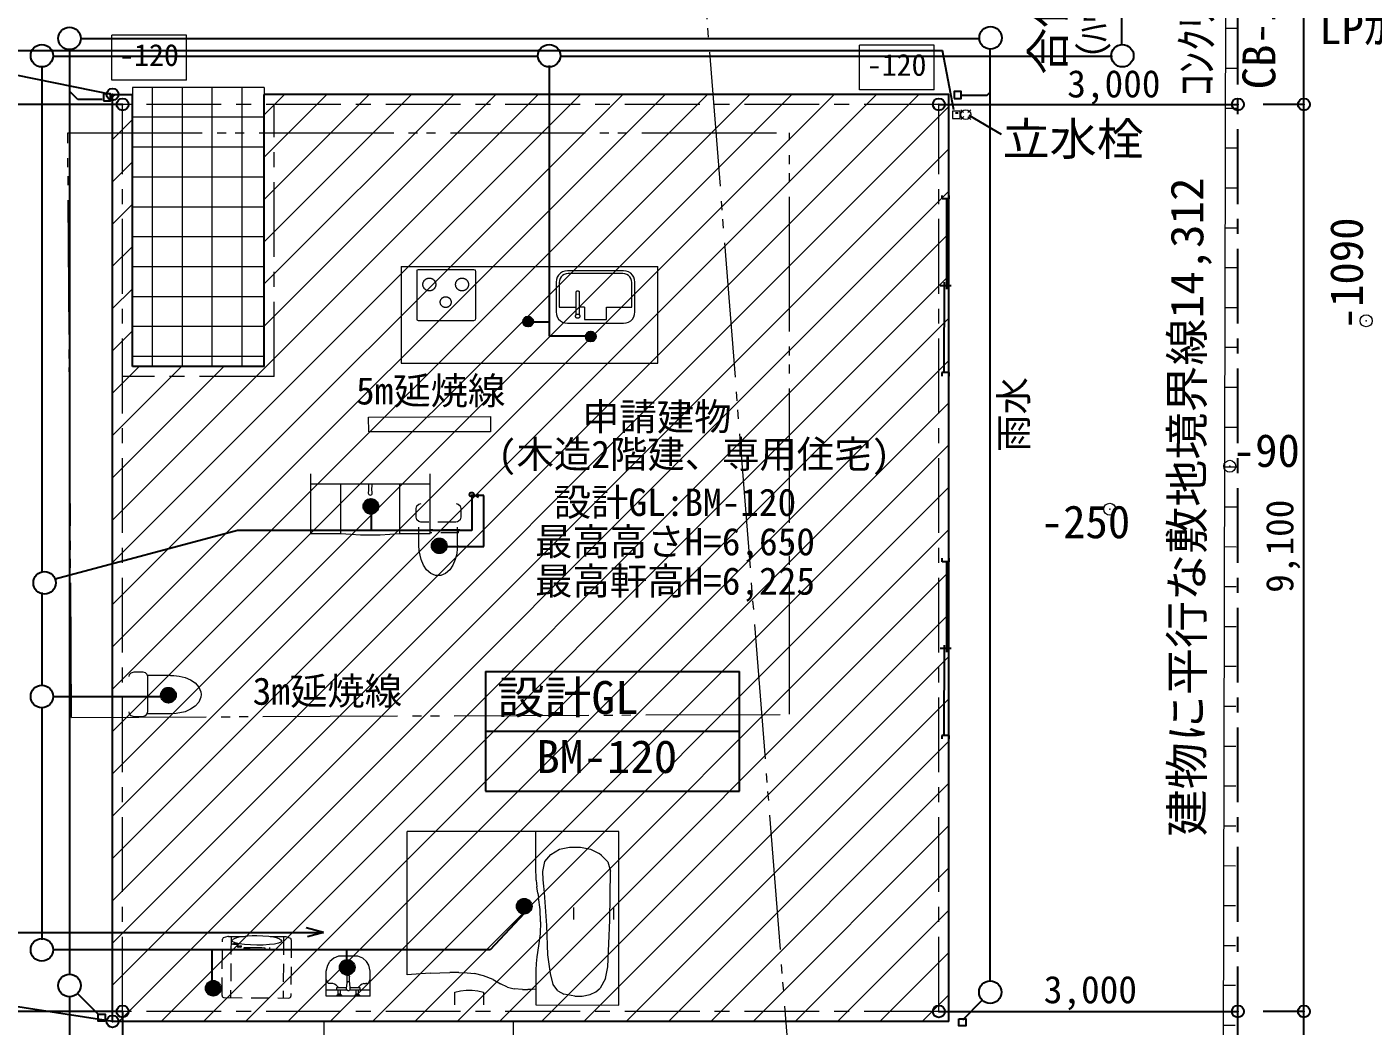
# Model space of a CAD drawing. Units: millimetres at full size, sheet at 1:150. Extents: x -163003 to 39665, y -31756 to 660749.
# Drawn here: x 981 to 14488, y -13317 to -3294 of the extents above; entities that cross this region are included whole.
import ezdxf
from ezdxf.enums import TextEntityAlignment as Align

# ---------------------------------------------------------------- set-up
doc = ezdxf.new("R2010")
doc.units = ezdxf.units.MM
doc.header["$LTSCALE"] = 150
doc.header["$PDMODE"] = 32
doc.header["$PDSIZE"] = 120
for name, pattern in [('CHAIN1', [8, 5, -1, 1, -1]), ('DASHED1', [1.8, 1.2, -0.6]), ('DOUBLE_CHAIN2', [12.8, 9, -1, 0.6, -0.6, 0.6, -1])]:
    doc.linetypes.add(name, pattern=pattern)
for name, color, linetype, lineweight in [('2-0_補助線', 4, 'Continuous', 9), ('2-1_通り芯', 1, 'CHAIN1', 18), ('2-2', 7, 'Continuous', 25), ('2-4', 134, 'Continuous', 25), ('2-6', 4, 'Continuous', 9), ('2-7', 7, 'Continuous', 9), ('2-8', 1, 'Continuous', 18), ('2-A_文字・面積表', 7, 'Continuous', 25), ('2-E_ソリッド図形', 1, 'Continuous', 18), ('2-F_寸法・方位', 7, 'Continuous', 25), ('C-0', 4, 'Continuous', 9), ('C-1', 2, 'DOUBLE_CHAIN2', 9), ('D-5', 7, 'Continuous', 25)]:
    doc.layers.add(name, color=color, linetype=linetype, lineweight=lineweight)
doc.styles.add('ＭＳ ゴシック', font='')
doc.styles.get('ＭＳ ゴシック').set_extended_font_data('MS Gothic')

msp = doc.modelspace()

# ---------------------------------------------------------------- linework, layer by layer
at = {"layer": '2-0_補助線', "color": 6, "linetype": 'CHAIN1', "lineweight": 25}
msp.add_lwpolyline([(-3041, -14738.9), (13131.3, -14670.6), (13131.3, -358.9)], dxfattribs=at)
at = {"layer": '2-1_通り芯'}
for p, q in [((10131.3, -4070.6), (1941.3, -4070.6)), ((1941.3, -13170.6), (1941.3, -4070.6)), ((3461.3, -6800.6), (3461.3, -4070.6)), ((10131.3, -13170.6), (10131.3, -4070.6)), ((3461.3, -6800.6), (1941.3, -6800.6)), ((10131.3, -13170.6), (1941.3, -13170.6))]:
    msp.add_line(p, q, dxfattribs=at)
at = {"layer": '2-2', "color": 2, "linetype": 'DOUBLE_CHAIN2', "lineweight": 9}
msp.add_line((7378.2, 2195.7), (8848.3, -16495), dxfattribs=at)
at = {"layer": '2-2', "color": 6}
for p, q in [((1841.3, -3970.6), (2041.3, -3970.6)), ((2041.3, -6700.6), (2041.3, -3970.6)), ((3361.3, -6700.6), (3361.3, -3970.6)), ((10231.3, -3970.6), (3361.3, -3970.6)), ((10231.3, -13270.6), (10231.3, -3970.6)), ((3361.3, -6700.6), (2041.3, -6700.6))]:
    msp.add_line(p, q, dxfattribs=at)
at = {"layer": '2-2', "color": 4, "lineweight": 9}
for p, q in [((10343.8, -4137.5), (10268.8, -4137.5)), ((10268.8, -4137.5), (10268.8, -4212.5)), ((10343.8, -4212.5), (10343.8, -4137.5)), ((10379.9, -4152.8), (10351.1, -4124)), ((10451.1, -4124), (10422.5, -4152.6)), ((10268.8, -4212.5), (10343.8, -4212.5)), ((10382.4, -4192.7), (10351.1, -4224)), ((10422.7, -4195.6), (10451.1, -4224))]:
    msp.add_line(p, q, dxfattribs=at)
at = {"layer": '2-2', "color": 6}
msp.add_lwpolyline([(10231.3, -13270.6), (1841.3, -13270.6), (1841.3, -3970.6)], dxfattribs=at)
at = {"layer": '2-2', "color": 4, "lineweight": 9}
msp.add_circle((10401.1, -4174), 50, dxfattribs=at)
at = {"layer": '2-4'}
for p, q in [((11967.4, -3469.7), (11967.4, -3157.3)), ((1520.8, -3409), (10526.9, -3409)), ((-11553.4, -3529.6), (10166.2, -3529.6)), ((6109.1, -3591.4), (1243.9, -3591.4)), ((1408.3, -3521.5), (1408.3, -12797.7)), ((11873.4, -3591.4), (6327.5, -3591.4)), ((10283, -4125.4), (10166.2, -3529.6)), ((10646.7, -12864.1), (10646.7, -3515.3)), ((1131.7, -3694.9), (1131.7, -8760.8)), ((6221.2, -3679.6), (6221.2, -6396.7)), ((1490.4, -4021.9), (1407.2, -3938.7)), ((1736.2, -4021.9), (1490.4, -4021.9)), ((10323.9, -4157.8), (10296.8, -4157.8)), ((5977.6, -6211.2), (6048.1, -6281.6)), ((5986.1, -6205.5), (6053.7, -6273.2)), ((5996.2, -6201.5), (6057.8, -6263.1)), ((6008.5, -6199.7), (6059.6, -6250.7)), ((6025.1, -6202.1), (6057.1, -6234.1)), ((5959.6, -6249.7), (6009.5, -6299.6)), ((5961.2, -6237.2), (6022.1, -6298.1)), ((5962.7, -6267), (5992.3, -6296.5)), ((5965.1, -6226.9), (6032.3, -6294.2)), ((5970.6, -6218.3), (6040.9, -6288.6)), ((6062.8, -6253.2), (6225.4, -6253.2)), ((6585.6, -6396.7), (6221.2, -6396.7)), ((6639.8, -6450.2), (6588.7, -6399.1)), ((6652.1, -6448.4), (6590.5, -6386.8)), ((6623.2, -6447.8), (6591.2, -6415.7)), ((6662.2, -6444.4), (6594.6, -6376.7)), ((6670.7, -6438.7), (6600.3, -6368.3)), ((6677.7, -6431.5), (6607.4, -6361.2)), ((6683.2, -6423), (6616, -6355.7)), ((6687.1, -6412.7), (6626.2, -6351.8)), ((6688.7, -6400.1), (6638.8, -6350.2)), ((6685.6, -6382.9), (6656.1, -6353.3)), ((4432.3, -8028.5), (4357.4, -8103.4)), ((4451.1, -8030.9), (4359.8, -8122.2)), ((4406.4, -8033.2), (4362.1, -8077.5)), ((4466.5, -8036.7), (4365.6, -8137.6)), ((4479.4, -8045.1), (4373.9, -8150.5)), ((4490.1, -8055.6), (4384.5, -8161.2)), ((4498.6, -8068.3), (4397.1, -8169.7)), ((4504.7, -8083.4), (4412.3, -8175.8)), ((4507.4, -8101.9), (4430.8, -8178.5)), ((5444.6, -7984.6), (5444.6, -8344.6)), ((5481.3, -7993.8), (5512.1, -7976.1)), ((5567.2, -7993.8), (5481.3, -7993.8)), ((5482.6, -7993.8), (5512.1, -8010.8)), ((5567.2, -8507.1), (5567.2, -7993.8)), ((4433.9, -8177.2), (4433.9, -8344.6)), ((4503.7, -8126.8), (4455.7, -8174.8)), ((3093.2, -8344.6), (1265.1, -8834.4)), ((5444.6, -8344.6), (3093.2, -8344.6)), ((5118.9, -8424.5), (5044, -8499.4)), ((5137.7, -8426.9), (5046.4, -8518.2)), ((5093, -8429.2), (5048.7, -8473.5)), ((5153.1, -8432.7), (5052.2, -8533.6)), ((5166, -8441), (5060.6, -8546.5)), ((5176.7, -8451.5), (5071.1, -8557.2)), ((5185.2, -8464.2), (5083.8, -8565.7)), ((5191.3, -8479.4), (5098.9, -8571.8)), ((5194, -8497.9), (5117.4, -8574.5)), ((5191.4, -8507.1), (5567.2, -8507.1)), ((5190.3, -8522.8), (5142.3, -8570.8)), ((1131.7, -8965.9), (1131.7, -9897.9)), ((2400.1, -9922.8), (2325.2, -9997.7)), ((2418.9, -9925.2), (2327.6, -10016.6)), ((2374.2, -9927.5), (2329.9, -9971.8)), ((2434.3, -9931), (2333.4, -10031.9)), ((2447.2, -9939.4), (2341.8, -10044.8)), ((2457.9, -9949.9), (2352.3, -10055.5)), ((2466.4, -9962.6), (2365, -10064)), ((2472.5, -9977.7), (2380.1, -10070.1)), ((1131.7, -10122.9), (1131.7, -12450.3)), ((1244.2, -10010.4), (2329.3, -10010.4)), ((2475.2, -9996.2), (2398.6, -10072.8)), ((2471.5, -10021.1), (2423.5, -10069.2)), ((5970.9, -12040.1), (5896.1, -12115)), ((5989.8, -12042.5), (5898.4, -12133.8)), ((5945.1, -12044.7), (5900.7, -12089.1)), ((6005.2, -12048.3), (5904.3, -12149.2)), ((6018, -12056.6), (5912.6, -12162.1)), ((6028.7, -12067.1), (5923.1, -12172.8)), ((6037.3, -12079.8), (5935.8, -12181.3)), ((6043.3, -12095), (5951, -12187.3)), ((6046, -12113.5), (5969.4, -12190.1)), ((6042.4, -12138.4), (5994.3, -12186.4)), ((5971.7, -12187.3), (5629.5, -12552.6)), ((-2797.3, -12379.3), (3955.4, -12379.3)), ((3955.4, -12379.3), (3781.7, -12332.8)), ((3955.4, -12379.3), (3794.9, -12422.3)), ((5629.5, -12552.6), (1244.2, -12552.6)), ((2840.2, -12870.5), (2840.2, -12552.6)), ((4192, -12704.9), (4192, -12552.6)), ((4195.1, -12652.9), (4120.3, -12727.8)), ((4214, -12655.3), (4122.7, -12746.6)), ((4169.3, -12657.5), (4124.9, -12701.9)), ((4229.4, -12661.1), (4128.5, -12762)), ((4242.3, -12669.4), (4136.8, -12774.9)), ((4253, -12679.9), (4147.3, -12785.6)), ((4261.5, -12692.6), (4160, -12794.1)), ((4267.5, -12707.8), (4175.2, -12800.1)), ((4270.3, -12726.3), (4193.7, -12802.9)), ((4266.6, -12751.2), (4218.5, -12799.2)), ((2850.6, -12862.8), (2775.7, -12937.6)), ((2869.5, -12865.1), (2778.1, -12956.5)), ((2824.7, -12867.4), (2780.4, -12911.8)), ((2884.8, -12871), (2783.9, -12971.9)), ((2897.7, -12879.3), (2792.3, -12984.7)), ((2908.4, -12889.8), (2802.8, -12995.4)), ((2916.9, -12902.5), (2815.5, -13004)), ((2923, -12917.7), (2830.6, -13010)), ((2925.7, -12936.1), (2849.1, -13012.8)), ((2922, -12961), (2874, -13009.1)), ((1408.3, -13022.7), (1408.3, -14092.1)), ((1696.4, -13198.4), (1487.9, -12989.8)), ((10370.3, -13253), (10567.1, -13056.1))]:
    msp.add_line(p, q, dxfattribs=at)
at = {"layer": '2-4', "color": 6}
for p, q in [((5581.2, -9759.4), (5581.2, -10359.4)), ((5581.2, -9759.4), (8131.2, -9759.4)), ((8131.2, -10359.4), (8131.2, -9759.4)), ((5581.2, -10359.4), (8131.2, -10359.4)), ((5581.2, -10359.4), (5581.2, -10959.4)), ((8131.2, -10959.4), (8131.2, -10359.4)), ((5581.2, -10959.4), (8131.2, -10959.4))]:
    msp.add_line(p, q, dxfattribs=at)
at = {"layer": '2-4', "color": 7}
for points in [[(1750.5, -4035.7), (1820.5, -4035.7), (1820.5, -3965.7), (1750.5, -3965.7)], [(10286.4, -4012.4), (10356.4, -4012.4), (10356.4, -3942.4), (10286.4, -3942.4)], [(1766.4, -13268.4), (1696.4, -13268.4), (1696.4, -13198.4), (1766.4, -13198.4)], [(10331.5, -13245.8), (10401.5, -13245.8), (10401.5, -13315.8), (10331.5, -13315.8)]]:
    msp.add_lwpolyline(points, close=True, dxfattribs=at)
at = {"layer": '2-4'}
msp.add_lwpolyline([(10362.5, -3978.8), (10614.9, -3978.8), (10646.7, -3947)], dxfattribs=at)
for centre, radius in [((1408.3, -3409), 112.5), ((10650.2, -3402.9), 112.5), ((1131.7, -3582.4), 112.5), ((6221.2, -3582.4), 112.5), ((11972.3, -3582.4), 112.5), ((6009.6, -6249.6), 50), ((6638.7, -6400.2), 50), ((5444.6, -7984.6), 21.8), ((4432.4, -8103.5), 75), ((5119, -8499.5), 75), ((1158.4, -8870.1), 112.5), ((1131.7, -10010.4), 112.5), ((2400.2, -9997.8), 75), ((5971.1, -12115.1), 75), ((1131.7, -12552.6), 112.5), ((4195.3, -12727.9), 75), ((1408.3, -12910.2), 112.5), ((2850.7, -12937.8), 75), ((10646.7, -12976.6), 112.5)]:
    msp.add_circle(centre, radius, dxfattribs=at)
at = {"layer": '2-6'}
for p, q in [((2241.3, -6700.6), (2241.3, -3900.6)), ((2541.3, -6700.6), (2541.3, -3900.6)), ((2841.3, -6700.6), (2841.3, -3900.6)), ((3141.3, -6700.6), (3141.3, -3900.6)), ((3361.3, -3900.6), (3361.3, -3970.6)), ((3361.3, -4200.6), (2041.3, -4200.6)), ((3361.3, -4500.6), (2041.3, -4500.6)), ((3361.3, -4800.6), (2041.3, -4800.6)), ((3361.3, -5100.6), (2041.3, -5100.6)), ((3361.3, -5400.6), (2041.3, -5400.6)), ((3361.3, -5700.6), (2041.3, -5700.6)), ((4736.3, -5697.6), (7310.3, -5697.6)), ((4736.3, -5697.6), (4736.3, -6667.6)), ((4892.2, -5735.4), (4892.2, -6231.7)), ((7310.3, -6667.6), (7310.3, -5697.6)), ((6499.8, -5943.2), (6500.4, -5942.8)), ((6500.4, -5942.8), (6501, -5942.5)), ((6501, -5942.5), (6501.7, -5942.2)), ((6501.7, -5942.2), (6502.4, -5942)), ((6502.4, -5942), (6503.1, -5941.7)), ((6503.1, -5941.7), (6503.8, -5941.5)), ((6503.8, -5941.5), (6504.5, -5941.4)), ((6504.5, -5941.4), (6505.2, -5941.2)), ((6505.2, -5941.2), (6505.9, -5941.1)), ((6505.9, -5941.1), (6506.7, -5941.1)), ((6506.7, -5941.1), (6507.4, -5941.1)), ((6507.4, -5941.1), (6508.2, -5941.1)), ((6508.2, -5941.1), (6508.9, -5941.1)), ((6508.9, -5941.1), (6509.7, -5941.2)), ((6509.7, -5941.2), (6510.4, -5941.4)), ((6510.4, -5941.4), (6511.1, -5941.5)), ((6511.1, -5941.5), (6511.8, -5941.7)), ((6511.8, -5941.7), (6512.5, -5942)), ((6512.5, -5942), (6513.1, -5942.2)), ((6513.1, -5942.2), (6513.8, -5942.5)), ((6513.8, -5942.5), (6514.4, -5942.8)), ((6514.4, -5942.8), (6515.1, -5943.2)), ((3361.3, -6000.6), (2041.3, -6000.6)), ((6492.6, -5955), (6492.7, -5954.2)), ((6492.6, -5955.7), (6492.6, -5955)), ((6492.6, -6180.5), (6492.6, -5955.7)), ((6492.7, -5954.2), (6492.8, -5953.5)), ((6492.8, -5953.5), (6492.9, -5952.8)), ((6492.9, -5952.8), (6493.1, -5952.1)), ((6493.1, -5952.1), (6493.3, -5951.4)), ((6493.3, -5951.4), (6493.5, -5950.7)), ((6493.5, -5950.7), (6493.8, -5950)), ((6493.8, -5950), (6494.1, -5949.4)), ((6494.1, -5949.4), (6494.4, -5948.7)), ((6494.4, -5948.7), (6494.8, -5948.1)), ((6494.8, -5948.1), (6495.2, -5947.5)), ((6495.2, -5947.5), (6495.6, -5947)), ((6495.6, -5947), (6496, -5946.4)), ((6496, -5946.4), (6496.5, -5945.9)), ((6496.5, -5945.9), (6497, -5945.4)), ((6497, -5945.4), (6497.5, -5944.9)), ((6497.5, -5944.9), (6498, -5944.4)), ((6498, -5944.4), (6498.6, -5944)), ((6498.6, -5944), (6499.2, -5943.6)), ((6499.2, -5943.6), (6499.8, -5943.2)), ((6515.1, -5943.2), (6515.7, -5943.6)), ((6515.7, -5943.6), (6516.2, -5944)), ((6516.2, -5944), (6516.8, -5944.4)), ((6516.8, -5944.4), (6517.3, -5944.9)), ((6517.3, -5944.9), (6517.9, -5945.4)), ((6517.9, -5945.4), (6518.3, -5945.9)), ((6518.3, -5945.9), (6518.8, -5946.4)), ((6518.8, -5946.4), (6519.3, -5947)), ((6519.3, -5947), (6519.7, -5947.5)), ((6519.7, -5947.5), (6520.1, -5948.1)), ((6520.1, -5948.1), (6520.4, -5948.7)), ((6520.4, -5948.7), (6520.7, -5949.4)), ((6520.7, -5949.4), (6521, -5950)), ((6521, -5950), (6521.3, -5950.7)), ((6521.3, -5950.7), (6521.5, -5951.4)), ((6521.5, -5951.4), (6521.8, -5952.1)), ((6521.8, -5952.1), (6521.9, -5952.8)), ((6521.9, -5952.8), (6522, -5953.5)), ((6522, -5953.5), (6522.1, -5954.2)), ((6522.1, -5954.2), (6522.2, -5955)), ((6522.2, -5955), (6522.2, -5955.7)), ((6522.2, -5955.7), (6522.2, -6180.5)), ((6486.1, -6194.6), (6486.2, -6193.5)), ((6486.1, -6195.7), (6486.1, -6194.6)), ((6486.1, -6196.8), (6486.1, -6195.7)), ((6486.2, -6197.9), (6486.1, -6196.8)), ((6486.2, -6193.5), (6486.3, -6192.4)), ((6486.3, -6198.9), (6486.2, -6197.9)), ((6486.3, -6192.4), (6486.5, -6191.4)), ((6486.5, -6200), (6486.3, -6198.9)), ((6486.5, -6191.4), (6486.8, -6190.3)), ((6486.8, -6201), (6486.5, -6200)), ((6486.8, -6190.3), (6487.1, -6189.3)), ((6487.1, -6202), (6486.8, -6201)), ((6487.1, -6189.3), (6487.4, -6188.3)), ((6487.4, -6203), (6487.1, -6202)), ((6487.4, -6188.3), (6487.8, -6187.4)), ((6487.8, -6204), (6487.4, -6203)), ((6487.8, -6187.4), (6488.2, -6186.4)), ((6488.2, -6204.9), (6487.8, -6204)), ((6488.2, -6186.4), (6488.7, -6185.5)), ((6488.7, -6205.8), (6488.2, -6204.9)), ((6488.7, -6185.5), (6489.2, -6184.6)), ((6489.2, -6206.7), (6488.7, -6205.8)), ((6489.2, -6184.6), (6489.7, -6183.8)), ((6489.7, -6207.6), (6489.2, -6206.7)), ((6489.7, -6183.8), (6490.3, -6182.9)), ((6490.3, -6208.4), (6489.7, -6207.6)), ((6490.3, -6182.9), (6491, -6182.1)), ((6491, -6209.2), (6490.3, -6208.4)), ((6491, -6182.1), (6491.6, -6181.3)), ((6491.6, -6210), (6491, -6209.2)), ((6491.6, -6181.3), (6492.3, -6180.6)), ((6492.3, -6210.8), (6491.6, -6210)), ((6492.3, -6180.6), (6493.1, -6179.9)), ((6493.1, -6211.5), (6492.3, -6210.8)), ((6493.1, -6179.9), (6493.9, -6179.2)), ((6493.9, -6212.1), (6493.1, -6211.5)), ((6493.9, -6179.2), (6494.7, -6178.6)), ((6494.7, -6212.8), (6493.9, -6212.1)), ((6494.7, -6178.6), (6495.5, -6178)), ((6495.5, -6213.4), (6494.7, -6212.8)), ((6495.5, -6178), (6496.4, -6177.4)), ((6496.4, -6177.4), (6497.3, -6176.9)), ((6497.3, -6176.9), (6498.2, -6176.5)), ((6498.2, -6176.5), (6499.1, -6176)), ((6499.1, -6176), (6500.1, -6175.6)), ((6500.1, -6175.6), (6501.1, -6175.3)), ((6501.1, -6175.3), (6502.1, -6175)), ((6502.1, -6175), (6503.1, -6174.8)), ((6503.1, -6174.8), (6504.2, -6174.6)), ((6504.2, -6174.6), (6505.2, -6174.5)), ((6505.2, -6174.5), (6506.3, -6174.4)), ((6506.3, -6174.4), (6507.4, -6174.3)), ((6507.4, -6174.3), (6508.5, -6174.4)), ((6508.5, -6174.4), (6509.6, -6174.5)), ((6509.6, -6174.5), (6510.7, -6174.6)), ((6510.7, -6174.6), (6511.7, -6174.8)), ((6511.7, -6174.8), (6512.7, -6175)), ((6512.7, -6175), (6513.8, -6175.3)), ((6513.8, -6175.3), (6514.8, -6175.6)), ((6514.8, -6175.6), (6515.7, -6176)), ((6515.7, -6176), (6516.7, -6176.5)), ((6516.7, -6176.5), (6517.6, -6176.9)), ((6517.6, -6176.9), (6518.5, -6177.4)), ((6518.5, -6177.4), (6519.3, -6178)), ((6519.3, -6178), (6520.2, -6178.6)), ((6520.2, -6212.8), (6519.3, -6213.4)), ((6520.2, -6178.6), (6521, -6179.2)), ((6521, -6212.1), (6520.2, -6212.8)), ((6521, -6179.2), (6521.8, -6179.9)), ((6521.8, -6211.5), (6521, -6212.1)), ((6521.8, -6179.9), (6522.5, -6180.6)), ((6522.5, -6210.8), (6521.8, -6211.5)), ((6577.3, -6104.9), (6522.2, -6104.9)), ((6522.5, -6180.6), (6523.2, -6181.3)), ((6523.2, -6210), (6522.5, -6210.8)), ((6523.2, -6181.3), (6523.9, -6182.1)), ((6523.9, -6209.2), (6523.2, -6210)), ((6523.9, -6182.1), (6524.5, -6182.9)), ((6524.5, -6208.4), (6523.9, -6209.2)), ((6524.5, -6182.9), (6525.1, -6183.8)), ((6525.1, -6207.6), (6524.5, -6208.4)), ((6525.1, -6183.8), (6525.7, -6184.6)), ((6525.7, -6206.7), (6525.1, -6207.6)), ((6525.7, -6184.6), (6526.2, -6185.5)), ((6526.2, -6205.8), (6525.7, -6206.7)), ((6526.2, -6185.5), (6526.6, -6186.4)), ((6526.6, -6204.9), (6526.2, -6205.8)), ((6526.6, -6186.4), (6527.1, -6187.4)), ((6527.1, -6204), (6526.6, -6204.9)), ((6527.1, -6187.4), (6527.5, -6188.3)), ((6527.5, -6203), (6527.1, -6204)), ((6527.5, -6188.3), (6527.8, -6189.3)), ((6527.8, -6202), (6527.5, -6203)), ((6527.8, -6189.3), (6528.1, -6190.3)), ((6528.1, -6201), (6527.8, -6202)), ((6528.1, -6190.3), (6528.3, -6191.4)), ((6528.3, -6200), (6528.1, -6201)), ((6528.3, -6191.4), (6528.5, -6192.4)), ((6528.5, -6198.9), (6528.3, -6200)), ((6528.5, -6192.4), (6528.6, -6193.5)), ((6528.6, -6197.9), (6528.5, -6198.9)), ((6528.6, -6193.5), (6528.7, -6194.6)), ((6528.7, -6196.8), (6528.6, -6197.9)), ((6528.7, -6194.6), (6528.7, -6195.7)), ((6528.7, -6195.7), (6528.7, -6196.8)), ((6577.3, -6104.9), (6577.3, -6227.8)), ((3361.3, -6300.6), (2041.3, -6300.6)), ((6496.4, -6213.9), (6495.5, -6213.4)), ((6497.3, -6214.4), (6496.4, -6213.9)), ((6498.2, -6214.9), (6497.3, -6214.4)), ((6499.1, -6215.3), (6498.2, -6214.9)), ((6500.1, -6215.7), (6499.1, -6215.3)), ((6501.1, -6216), (6500.1, -6215.7)), ((6502.1, -6216.3), (6501.1, -6216)), ((6503.1, -6216.6), (6502.1, -6216.3)), ((6504.2, -6216.8), (6503.1, -6216.6)), ((6505.2, -6216.9), (6504.2, -6216.8)), ((6506.3, -6217), (6505.2, -6216.9)), ((6507.4, -6217), (6506.3, -6217)), ((6508.5, -6217), (6507.4, -6217)), ((6509.6, -6216.9), (6508.5, -6217)), ((6510.7, -6216.8), (6509.6, -6216.9)), ((6511.7, -6216.6), (6510.7, -6216.8)), ((6512.7, -6216.3), (6511.7, -6216.6)), ((6513.8, -6216), (6512.7, -6216.3)), ((6514.8, -6215.7), (6513.8, -6216)), ((6515.7, -6215.3), (6514.8, -6215.7)), ((6516.7, -6214.9), (6515.7, -6215.3)), ((6517.6, -6214.4), (6516.7, -6214.9)), ((6518.5, -6213.9), (6517.6, -6214.4)), ((6519.3, -6213.4), (6518.5, -6213.9)), ((6577.3, -6227.8), (6794.9, -6227.8)), ((3361.3, -6600.6), (2041.3, -6600.6)), ((4736.3, -6667.6), (7310.3, -6667.6)), ((5026.3, -8375.6), (5026.3, -7775.6)), ((3826.3, -7875.8), (5026.3, -7875.8)), ((4131.3, -8375.6), (4131.3, -7875.8)), ((4721.3, -8375.6), (4721.3, -7875.8)), ((4721.3, -8375.6), (5026.3, -8375.6)), ((2421.8, -9798.5), (2187.8, -9798.5)), ((2421.8, -9798.5), (2456.8, -9799.3)), ((6087.1, -11720.1), (6087.1, -11365.2)), ((6236.9, -11594.3), (6323.7, -11542.6)), ((6323.7, -11542.6), (6425.5, -11523.8)), ((6425.5, -11523.8), (6534.1, -11523.8)), ((6534.1, -11523.8), (6637.1, -11542.6)), ((6637.1, -11542.6), (6722, -11586.7)), ((6746, -11604.6), (6722, -11586.7)), ((6746, -11604.6), (6808.9, -11669.6)), ((6092.4, -11852.7), (6087.1, -11720.1)), ((6808.9, -11669.6), (6837.8, -11762.5)), ((6092.4, -11852.7), (6098.9, -11918.7)), ((6162.4, -11849), (6156, -11767.8)), ((6166.8, -11914.8), (6162.4, -11849)), ((6108, -11984.5), (6098.9, -11918.7)), ((6108, -11984.5), (6114.9, -12028.1)), ((6174, -11980.3), (6166.8, -11914.8)), ((6134.1, -12270.6), (6129.3, -12392.2)), ((6129.3, -12392.2), (6114.9, -12513.2)), ((6114.9, -12513.2), (6099, -12622)), ((3999, -12705.7), (4021.4, -12670.8)), ((4060.2, -12636.6), (4021.4, -12670.8)), ((4108.5, -12615.6), (4060.2, -12636.6)), ((4302.2, -12615.6), (4108.5, -12615.6)), ((4350.5, -12636.6), (4302.2, -12615.6)), ((4389.3, -12670.8), (4350.5, -12636.6)), ((4411.7, -12705.7), (4389.3, -12670.8)), ((6092.4, -12688.5), (6088.4, -12755.3)), ((6099, -12622), (6092.4, -12688.5)), ((3985.3, -12766.7), (3999, -12705.7)), ((3985.3, -13015.6), (3985.3, -12766.7)), ((4192.8, -12819.5), (4193.6, -12815.2)), ((4192.8, -12880.2), (4192.8, -12819.5)), ((4193.6, -12815.2), (4195.8, -12811.5)), ((4195.8, -12811.5), (4199.1, -12808.7)), ((4203.2, -12807.2), (4199.1, -12808.7)), ((4203.2, -12807.2), (4207.5, -12807.2)), ((4211.6, -12808.7), (4207.5, -12807.2)), ((4217.1, -12815.2), (4217.8, -12820.4)), ((4217.8, -12831.8), (4217.8, -12820.4)), ((4425.3, -12766.7), (4411.7, -12705.7)), ((4425.3, -13015.6), (4425.3, -12766.7)), ((5029.6, -12787.1), (4929.5, -12794)), ((5029.6, -12787.1), (5123.3, -12783.3)), ((5123.3, -12783.3), (5224.1, -12780.2)), ((5224.1, -12780.2), (5224.7, -12780.2)), ((5313.7, -12780.6), (5224.7, -12780.2)), ((5313.7, -12780.6), (5398.3, -12784.3)), ((5398.3, -12784.3), (5471.1, -12791.1)), ((5561, -12811.8), (5471.1, -12791.1)), ((5659.7, -12848.6), (5561, -12811.8)), ((6088.4, -12755.3), (6088.4, -13105.6)), ((3985.3, -12848.6), (3999.7, -12883.4)), ((4191.2, -12955.4), (3985.3, -12955.4)), ((3999.7, -12883.4), (4005.9, -12888.7)), ((4013.1, -12890.6), (4005.9, -12888.7)), ((4031.5, -12890.6), (4013.1, -12890.6)), ((4049.3, -12890.9), (4031.5, -12890.6)), ((4090.3, -12955.4), (4090.3, -12929.1)), ((4090.3, -12929.1), (4186.6, -12929.1)), ((4107.4, -12929.1), (4097.2, -12918.5)), ((4105.3, -12995.6), (4105.3, -12955.4)), ((4125.3, -12955.4), (4125.3, -12995.6)), ((4190.9, -12884.6), (4185.3, -12941.6)), ((4195.3, -12958.9), (4190, -12954.5)), ((4193.5, -12878.6), (4190.9, -12884.6)), ((4197.6, -12874.2), (4193.5, -12878.6)), ((4201.9, -12961.3), (4195.3, -12958.9)), ((4202.7, -12871.8), (4197.6, -12874.2)), ((4208, -12871.8), (4202.7, -12871.8)), ((4213.1, -12874.2), (4208, -12871.8)), ((4217.2, -12878.6), (4213.1, -12874.2)), ((4219.8, -12884.6), (4217.2, -12878.6)), ((4217.8, -12880.2), (4217.8, -12831.8)), ((4425.3, -12955.4), (4219.5, -12955.4)), ((4225.3, -12941.6), (4219.8, -12884.6)), ((4224.1, -12929.1), (4320.3, -12929.1)), ((4285.3, -12995.6), (4285.3, -12955.4)), ((4305.3, -12955.4), (4305.3, -12995.6)), ((4320.3, -12929.1), (4320.3, -12955.4)), ((4343.6, -12896.8), (4326.7, -12907.5)), ((4362.3, -12890.9), (4343.6, -12896.8)), ((4362.3, -12890.9), (4380.1, -12890.6)), ((4398.4, -12890.6), (4380.1, -12890.6)), ((4398.4, -12890.6), (4405.7, -12888.7)), ((4411.8, -12883.4), (4405.7, -12888.7)), ((4411.8, -12883.4), (4425.3, -12845.4)), ((5659.7, -12848.6), (5734.3, -12894.7)), ((5804.4, -12925.8), (5734.3, -12894.7)), ((5804.4, -12925.8), (5870.5, -12942.4)), ((5955.1, -12951.2), (5870.5, -12942.4)), ((5955.1, -12951.2), (6008.3, -12951.6)), ((6055.5, -12949.7), (6008.3, -12951.6)), ((6087.7, -12945.8), (6055.5, -12949.7)), ((6306.9, -12962.3), (6262.4, -12898.9)), ((6306.9, -12962.3), (6369.6, -12998.4)), ((6690, -12973), (6731.4, -12935.8)), ((6785.8, -12840.8), (6731.4, -12935.8)), ((4425.3, -13015.6), (3985.3, -13015.6)), ((4140.3, -13005.6), (4090.3, -13005.6)), ((4090.3, -13005.6), (4090.3, -13015.6)), ((4128.3, -12995.6), (4102.3, -12995.6)), ((4102.3, -12995.6), (4102.3, -13005.6)), ((4128.3, -13005.6), (4128.3, -12995.6)), ((4140.3, -13015.6), (4140.3, -13005.6)), ((4320.3, -13005.6), (4270.3, -13005.6)), ((4270.3, -13005.6), (4270.3, -13015.6)), ((4308.3, -12995.6), (4282.3, -12995.6)), ((4282.3, -12995.6), (4282.3, -13005.6)), ((4308.3, -13005.6), (4308.3, -12995.6)), ((4320.3, -13015.6), (4320.3, -13005.6)), ((6478.8, -13015.7), (6369.6, -12998.4)), ((6478.8, -13015.7), (6552.5, -13015.7)), ((6552.5, -13015.7), (6633.4, -12999.6)), ((6633.4, -12999.6), (6690, -12973)), ((6088.4, -13105.6), (6921.1, -13106.6)), ((3961.3, -13270.6), (3961.3, -14020.6)), ((5861.3, -13270.6), (5861.3, -13820.6))]:
    msp.add_line(p, q, dxfattribs=at)
at = {"layer": '2-6', "color": 7, "lineweight": 25}
for p, q in [((10165.3, -5019.1), (10165.4, -4984.1)), ((10235.3, -5019.3), (10235.4, -4984.3)), ((10235.3, -5019.3), (10165.3, -5019.1)), ((10210.3, -5925.5), (10212.3, -5019.2)), ((10253.3, -5890.6), (10143.3, -5890.4)), ((10184.4, -6761.7), (10186.4, -5855.5)), ((10161.4, -6761.7), (10161.3, -6796.7)), ((10231.4, -6761.9), (10161.4, -6761.7)), ((10231.4, -6761.9), (10231.3, -6796.9)), ((10165.3, -8659.1), (10165.4, -8624.1)), ((10235.3, -8659.3), (10235.4, -8624.3)), ((10235.3, -8659.3), (10165.3, -8659.1)), ((10210.3, -9565.5), (10212.3, -8659.2)), ((10253.3, -9530.6), (10143.3, -9530.4)), ((10184.4, -10401.7), (10186.4, -9495.5)), ((10161.4, -10401.7), (10161.3, -10436.7)), ((10231.4, -10401.9), (10161.4, -10401.7)), ((10231.4, -10401.9), (10231.3, -10436.9))]:
    msp.add_line(p, q, dxfattribs=at)
at = {"layer": '2-6', "linetype": 'DASHED1'}
for p, q in [((5323.3, -8340.1), (5028.7, -8340.1)), ((5312.7, -8368.1), (5028.7, -8368.1)), ((5300.4, -8491.6), (5300.4, -8257.6)), ((5312.7, -8368.1), (5312.7, -8340.1)), ((5300.4, -8491.6), (5299.6, -8526.6)), ((3003.6, -12417.4), (2996.8, -12418.9)), ((3004, -12417.7), (3157, -12418.8)), ((3029, -12417.9), (3024.7, -13029.8)), ((3198.2, -12415.3), (3170.7, -12417.3)), ((3242, -12412.5), (3198.2, -12415.3)), ((3289.1, -12411.8), (3242, -12412.5)), ((3408, -12418.5), (3289.1, -12411.7)), ((3574, -12421.7), (3422, -12420.6)), ((3556, -12423.6), (3551.7, -13034.6)), ((3581.2, -12423.1), (3574.5, -12421.5)), ((3628, -12437), (3581.2, -12423.1)), ((2939.8, -13011.2), (2943.8, -12446.3)), ((3038.7, -12460.3), (3047.3, -12449.2)), ((3047.2, -12471.4), (3038.7, -12460.3)), ((3041.4, -12491.7), (3052.5, -12489.8)), ((3052.5, -12499.1), (3041.4, -12497)), ((3072.1, -12482), (3047.2, -12471.4)), ((3060.3, -12441.2), (3047.3, -12449.2)), ((3052.5, -12489.8), (3067.7, -12488.7)), ((3067.6, -12499.9), (3052.5, -12499.1)), ((3084, -12431.6), (3060.3, -12441.2)), ((3082.8, -12499.3), (3067.6, -12499.9)), ((3067.7, -12489.2), (3082.9, -12490)), ((3111.7, -12491.2), (3072.1, -12482)), ((3093.9, -12497.4), (3082.8, -12499.3)), ((3082.9, -12490), (3087.5, -12490.9)), ((3087.5, -12490.9), (3094, -12492)), ((3091.6, -12514.4), (3095.5, -12512.1)), ((3095.5, -12512.1), (3100.7, -12511.3)), ((3100.7, -12511.3), (3105.9, -12512.2)), ((3105.9, -12512.2), (3109.7, -12514.5)), ((3163.5, -12498.4), (3111.7, -12491.2)), ((3115.4, -12514.5), (3119.2, -12512.3)), ((3119.2, -12512.3), (3124.4, -12511.4)), ((3124.4, -12511.4), (3129.6, -12512.3)), ((3129.6, -12512.3), (3133.4, -12514.7)), ((3159.9, -12552.8), (3159.9, -12527.3)), ((3159.9, -12528.1), (3416.6, -12529.9)), ((3223.7, -12503.1), (3163.5, -12498.4)), ((3207.8, -12538.8), (3168.6, -12538.5)), ((3207.7, -12549.6), (3168.6, -12549.3)), ((3207.9, -12530.5), (3207.8, -12538.8)), ((3288.4, -12505), (3223.7, -12503.1)), ((3353.1, -12504), (3288.4, -12505)), ((3413.5, -12500.1), (3353.1, -12504)), ((3465.3, -12493.7), (3413.5, -12500.1)), ((3505.1, -12485.1), (3465.3, -12493.7)), ((3530.1, -12474.9), (3505.1, -12485.1)), ((3538.7, -12463.8), (3530.1, -12474.9)), ((3632.3, -12443.5), (3628, -12437)), ((3633.8, -12451.1), (3629.8, -13016.1)), ((3633.8, -12451.1), (3632.3, -12443.5)), ((2939.8, -13011.2), (2941.3, -13018.9)), ((2941.3, -13018.9), (2945.6, -13025.4)), ((2945.6, -13025.4), (2952, -13029.8)), ((2952, -13029.8), (2959.7, -13031.4)), ((2959.7, -13031.4), (3609.7, -13036))]:
    msp.add_line(p, q, dxfattribs=at)
at = {"layer": '2-6'}
for points in [[(3361.3, -3900.6), (2041.3, -3900.6), (2041.3, -3970.6)], [(5486.3, -6217.6), (5486.3, -5749.6), (5480.5, -5735.4), (5466.3, -5729.6), (4906.3, -5729.6), (4892.2, -5735.4)], [(6794.9, -6227.8), (6794.9, -6104.9), (7050.3, -6104.9), (7050.3, -5858.6), (7047.8, -5836.8), (7041.1, -5818), (7030.4, -5801.3), (7016.5, -5787.4), (6999.8, -5776.7), (6981, -5770), (6959.2, -5767.5), (6413.5, -5767.5), (6391.7, -5770), (6372.8, -5776.7), (6356.1, -5787.4), (6342.2, -5801.3), (6331.6, -5818), (6324.8, -5836.8), (6322.3, -5858.6)], [(4977.8, -5927.7), (4975.4, -5925.7), (4973.2, -5923.5), (4971, -5921.3), (4969, -5918.9), (4967.1, -5916.5), (4965.3, -5914), (4963.6, -5911.3), (4962.1, -5908.6), (4960.6, -5905.9), (4959.3, -5903), (4958.2, -5900.1), (4957.2, -5897.1), (4956.3, -5894), (4955.6, -5890.9), (4955, -5887.7), (4954.6, -5884.5), (4954.3, -5881.2), (4954.3, -5877.9), (4954.3, -5874.5), (4954.6, -5871.3), (4955, -5868), (4955.6, -5864.9), (4956.3, -5861.7), (4957.2, -5858.7), (4958.2, -5855.7), (4959.3, -5852.7), (4960.6, -5849.9), (4962.1, -5847.1), (4963.6, -5844.4), (4965.3, -5841.8), (4967.1, -5839.2), (4969, -5836.8), (4971, -5834.5), (4973.2, -5832.2), (4975.4, -5830.1), (4977.8, -5828), (4980.2, -5826.1), (4982.7, -5824.3), (4985.4, -5822.6)], [(5079.5, -5900.1), (5078.3, -5903), (5077.1, -5905.9), (5075.6, -5908.6), (5074.1, -5911.3), (5072.4, -5914), (5070.6, -5916.5), (5068.7, -5918.9), (5066.6, -5921.3), (5064.5, -5923.5), (5062.3, -5925.7), (5059.9, -5927.7), (5057.5, -5929.6), (5054.9, -5931.4), (5052.3, -5933.1), (5049.6, -5934.7), (5046.8, -5936.1), (5044, -5937.4), (5041, -5938.5), (5038, -5939.5), (5035, -5940.4), (5031.8, -5941.1), (5028.7, -5941.7), (5025.4, -5942.1), (5022.2, -5942.4), (5018.8, -5942.5), (5015.5, -5942.4), (5012.2, -5942.1), (5009, -5941.7), (5005.8, -5941.1), (5002.7, -5940.4), (4999.6, -5939.5), (4996.6, -5938.5), (4993.7, -5937.4), (4990.9, -5936.1), (4988.1, -5934.7), (4985.4, -5933.1), (4982.7, -5931.4), (4980.2, -5929.6), (4977.8, -5927.7)], [(4985.4, -5822.6), (4988.1, -5821.1), (4990.9, -5819.7), (4993.7, -5818.4), (4996.6, -5817.2), (4999.6, -5816.2), (5002.7, -5815.3), (5005.8, -5814.6), (5009, -5814), (5012.2, -5813.6), (5015.5, -5813.4), (5018.8, -5813.3)], [(5018.8, -5813.3), (5022.2, -5813.4), (5025.4, -5813.6), (5028.7, -5814), (5031.8, -5814.6), (5035, -5815.3), (5038, -5816.2), (5041, -5817.2), (5044, -5818.4), (5046.8, -5819.7), (5049.6, -5821.1), (5052.3, -5822.6), (5054.9, -5824.3), (5057.5, -5826.1), (5059.9, -5828), (5062.3, -5830.1), (5064.5, -5832.2), (5066.6, -5834.5), (5068.7, -5836.8), (5070.6, -5839.2), (5072.4, -5841.8), (5074.1, -5844.4), (5075.6, -5847.1), (5077.1, -5849.9), (5078.3, -5852.7), (5079.5, -5855.7), (5080.5, -5858.7), (5081.4, -5861.7), (5082.1, -5864.9), (5082.7, -5868), (5083.1, -5871.3), (5083.3, -5874.5), (5083.4, -5877.9), (5083.3, -5881.2), (5083.1, -5884.5), (5082.7, -5887.7), (5082.1, -5890.9), (5081.4, -5894), (5080.5, -5897.1), (5079.5, -5900.1)], [(5305.8, -5927.7), (5303.5, -5925.7), (5301.3, -5923.5), (5299.1, -5921.3), (5297.1, -5918.9), (5295.2, -5916.5), (5293.4, -5914), (5291.7, -5911.3), (5290.1, -5908.6), (5288.7, -5905.9), (5287.4, -5903), (5286.3, -5900.1), (5285.2, -5897.1), (5284.4, -5894), (5283.6, -5890.9), (5283.1, -5887.7), (5282.7, -5884.5), (5282.4, -5881.2), (5282.3, -5877.9), (5282.4, -5874.5), (5282.7, -5871.3), (5283.1, -5868), (5283.6, -5864.9), (5284.4, -5861.7), (5285.2, -5858.7), (5286.3, -5855.7), (5287.4, -5852.7), (5288.7, -5849.9), (5290.1, -5847.1), (5291.7, -5844.4), (5293.4, -5841.8), (5295.2, -5839.2), (5297.1, -5836.8), (5299.1, -5834.5), (5301.3, -5832.2), (5303.5, -5830.1), (5305.8, -5828), (5308.3, -5826.1), (5310.8, -5824.3), (5313.4, -5822.6)], [(5407.6, -5900.1), (5406.4, -5903), (5405.1, -5905.9), (5403.7, -5908.6), (5402.1, -5911.3), (5400.5, -5914), (5398.7, -5916.5), (5396.7, -5918.9), (5394.7, -5921.3), (5392.6, -5923.5), (5390.3, -5925.7), (5388, -5927.7), (5385.5, -5929.6), (5383, -5931.4), (5380.4, -5933.1), (5377.7, -5934.7), (5374.9, -5936.1), (5372, -5937.4), (5369.1, -5938.5), (5366.1, -5939.5), (5363, -5940.4), (5359.9, -5941.1), (5356.7, -5941.7), (5353.5, -5942.1), (5350.2, -5942.4), (5346.9, -5942.5), (5343.6, -5942.4), (5340.3, -5942.1), (5337.1, -5941.7), (5333.9, -5941.1), (5330.8, -5940.4), (5327.7, -5939.5), (5324.7, -5938.5), (5321.8, -5937.4), (5318.9, -5936.1), (5316.1, -5934.7), (5313.4, -5933.1), (5310.8, -5931.4), (5308.3, -5929.6), (5305.8, -5927.7)], [(5313.4, -5822.6), (5316.1, -5821.1), (5318.9, -5819.7), (5321.8, -5818.4), (5324.7, -5817.2), (5327.7, -5816.2), (5330.8, -5815.3), (5333.9, -5814.6), (5337.1, -5814), (5340.3, -5813.6), (5343.6, -5813.4), (5346.9, -5813.3)], [(5346.9, -5813.3), (5350.2, -5813.4), (5353.5, -5813.6), (5356.7, -5814), (5359.9, -5814.6), (5363, -5815.3), (5366.1, -5816.2), (5369.1, -5817.2), (5372, -5818.4), (5374.9, -5819.7), (5377.7, -5821.1), (5380.4, -5822.6), (5383, -5824.3), (5385.5, -5826.1), (5388, -5828), (5390.3, -5830.1), (5392.6, -5832.2), (5394.7, -5834.5), (5396.7, -5836.8), (5398.7, -5839.2), (5400.5, -5841.8), (5402.1, -5844.4), (5403.7, -5847.1), (5405.1, -5849.9), (5406.4, -5852.7), (5407.6, -5855.7), (5408.6, -5858.7), (5409.5, -5861.7), (5410.2, -5864.9), (5410.8, -5868), (5411.2, -5871.3), (5411.4, -5874.5), (5411.5, -5877.9), (5411.4, -5881.2), (5411.2, -5884.5), (5410.8, -5887.7), (5410.2, -5890.9), (5409.5, -5894), (5408.6, -5897.1), (5407.6, -5900.1)], [(6322.3, -5858.6), (6322.3, -6104.9), (6492.6, -6104.9)], [(5148.3, -6096.8), (5146.3, -6095.1), (5144.4, -6093.3), (5142.6, -6091.4), (5140.9, -6089.5), (5139.3, -6087.4), (5137.8, -6085.3), (5136.4, -6083.1), (5135.1, -6080.8), (5133.9, -6078.4), (5132.8, -6076), (5131.8, -6073.6), (5130.9, -6071), (5130.2, -6068.4), (5129.6, -6065.8), (5129.1, -6063.1), (5128.8, -6060.4), (5128.6, -6057.6), (5128.5, -6054.8), (5128.6, -6052), (5128.8, -6049.3), (5129.1, -6046.6), (5129.6, -6043.9), (5130.2, -6041.3), (5130.9, -6038.7), (5131.8, -6036.1), (5132.8, -6033.7), (5133.9, -6031.3), (5135.1, -6028.9), (5136.4, -6026.6), (5137.8, -6024.4), (5139.3, -6022.3), (5140.9, -6020.2), (5142.6, -6018.3), (5144.4, -6016.4), (5146.3, -6014.6), (5148.3, -6012.8), (5150.4, -6011.2), (5152.5, -6009.7), (5154.7, -6008.3)], [(5234.1, -6073.6), (5233.1, -6076), (5232, -6078.4), (5230.8, -6080.8), (5229.5, -6083.1), (5228.1, -6085.3), (5226.5, -6087.4), (5224.9, -6089.5), (5223.2, -6091.4), (5221.4, -6093.3), (5219.5, -6095.1), (5217.5, -6096.8), (5215.5, -6098.5), (5213.3, -6100), (5211.1, -6101.4), (5208.9, -6102.7), (5206.5, -6103.9), (5204.1, -6105), (5201.6, -6106), (5199.1, -6106.8), (5196.5, -6107.6), (5193.9, -6108.2), (5191.2, -6108.7), (5188.5, -6109), (5185.7, -6109.2), (5182.9, -6109.3), (5180.1, -6109.2), (5177.4, -6109), (5174.6, -6108.7), (5172, -6108.2), (5169.3, -6107.6), (5166.7, -6106.8), (5164.2, -6106), (5161.7, -6105), (5159.3, -6103.9), (5157, -6102.7), (5154.7, -6101.4), (5152.5, -6100), (5150.4, -6098.5), (5148.3, -6096.8)], [(5154.7, -6008.3), (5157, -6007), (5159.3, -6005.8), (5161.7, -6004.7), (5164.2, -6003.7), (5166.7, -6002.9), (5169.3, -6002.1), (5172, -6001.5), (5174.6, -6001), (5177.4, -6000.7), (5180.1, -6000.5), (5182.9, -6000.4)], [(5182.9, -6000.4), (5185.7, -6000.5), (5188.5, -6000.7), (5191.2, -6001), (5193.9, -6001.5), (5196.5, -6002.1), (5199.1, -6002.9), (5201.6, -6003.7), (5204.1, -6004.7), (5206.5, -6005.8), (5208.9, -6007), (5211.1, -6008.3), (5213.3, -6009.7), (5215.5, -6011.2), (5217.5, -6012.8), (5219.5, -6014.6), (5221.4, -6016.4), (5223.2, -6018.3), (5224.9, -6020.2), (5226.5, -6022.3), (5228.1, -6024.4), (5229.5, -6026.6), (5230.8, -6028.9), (5232, -6031.3), (5233.1, -6033.7), (5234.1, -6036.1), (5234.9, -6038.7), (5235.6, -6041.3), (5236.3, -6043.9), (5236.7, -6046.6), (5237.1, -6049.3), (5237.3, -6052), (5237.4, -6054.8), (5237.3, -6057.6), (5237.1, -6060.4), (5236.7, -6063.1), (5236.3, -6065.8), (5235.6, -6068.4), (5234.9, -6071), (5234.1, -6073.6)], [(4892.2, -6231.7), (4906.3, -6237.6), (5466.3, -6237.6), (5480.5, -6231.7), (5486.3, -6217.6)], [(3826.3, -7775.6), (3826.3, -8375.6), (4131.3, -8375.6)], [(4407.8, -7875.8), (4410.1, -7947.1), (4407.8, -7953.6), (4406.3, -7961.2), (4406.3, -7970.9), (4407.8, -7978.4), (4412.2, -7984.8), (4418.7, -7989.1), (4426.3, -7990.6), (4434, -7989.1), (4440.5, -7984.8), (4444.8, -7978.4), (4446.3, -7970.9), (4446.3, -7961.2), (4444.8, -7953.6), (4442.5, -7947.1), (4444.8, -7875.8)], [(4131.3, -8375.6), (4229.7, -8382.5), (4328, -8387.4), (4426.3, -8390.6), (4524.7, -8387.4), (4623, -8382.5), (4721.3, -8375.6)], [(2006.3, -9808.7), (2011.8, -9791.3), (2028.8, -9772.3), (2055.8, -9764.3), (2142.8, -9764.3), (2167.8, -9771.3), (2183.8, -9787.3), (2187.8, -9798.3), (2191.8, -9814.3), (2191.8, -10164.3), (2185.8, -10185.3), (2167.8, -10206.3), (2141.8, -10213.3), (2055.8, -10213.3), (2027.8, -10204.3), (2010.8, -10185.3), (2006.3, -10165.5)], [(2456.8, -9799.3), (2508.8, -9805.3), (2567.8, -9819.3), (2622.8, -9843.3), (2670.8, -9875.3), (2706.8, -9916.3), (2725.8, -9965.3), (2728.8, -9991.3), (2725.8, -10017.3), (2706.8, -10066.3), (2670.8, -10107.3), (2622.8, -10139.3), (2567.8, -10163.3), (2478.8, -10182.3), (2421.8, -10185.3), (2185.8, -10185.3)], [(6921.1, -13106.6), (6921.1, -11365.2), (4796, -11365.2)], [(4929.5, -12794), (4796, -12804.2), (4796, -11365.2)], [(6156, -11767.8), (6177.1, -11667.3), (6236.9, -11594.3)], [(6785.8, -12840.8), (6811.2, -12721.9), (6831.1, -12256.1), (6837.8, -11762.5)], [(6262.4, -12898.9), (6233.6, -12789.7), (6207.8, -12601.3), (6196.4, -12308.2), (6174, -11980.3)], [(6134.1, -12270.6), (6129.3, -12149.1), (6114.9, -12028.1)], [(4217.1, -12815.2), (4214.9, -12811.5), (4211.6, -12808.7)], [(4097.2, -12918.5), (4084.8, -12907.5), (4068, -12896.8), (4049.3, -12890.9)], [(4185.3, -12941.6), (4186.5, -12948.5), (4190, -12954.5)], [(4201.9, -12961.3), (4208.8, -12961.3), (4215.3, -12958.9), (4220.7, -12954.5), (4224.1, -12948.5), (4225.3, -12941.6)], [(4326.7, -12907.5), (4314.3, -12918.5), (4304.5, -12929.1)], [(5273.8, -13105.6), (5273.8, -12976.6), (5331.8, -12962.6), (5389.8, -12956.6), (5447.8, -12956.6), (5505.8, -12962.6), (5563.8, -12976.6), (5563.8, -13105.6)]]:
    msp.add_lwpolyline(points, dxfattribs=at)
msp.add_lwpolyline([(6291.2, -6152.6), (6294.2, -6178.5), (6302.7, -6203.5), (6316.1, -6224.5), (6333.6, -6242), (6354.6, -6255.4), (6378.4, -6263.9), (6404.4, -6266.9), (6968.3, -6266.9), (6994.2, -6263.9), (7018, -6255.4), (7039, -6242), (7056.6, -6224.5), (7070, -6203.5), (7078.5, -6178.5), (7081.5, -6152.6), (7081.5, -5853.2), (7078.5, -5827.3), (7070, -5803.5), (7056.6, -5782.5), (7039, -5764.9), (7018, -5751.6), (6994.2, -5743), (6968.3, -5740.1), (6403.5, -5740.1), (6378.4, -5743), (6354.6, -5751.6), (6333.6, -5764.9), (6316.1, -5782.5), (6302.7, -5803.5), (6294.2, -5827.3), (6291.2, -5853.2)], close=True, dxfattribs=at)
at = {"layer": '2-6', "linetype": 'DASHED1'}
for points in [[(5288.6, -8075.6), (5307.6, -8081.6), (5326.6, -8098.6), (5334.6, -8125.6), (5334.6, -8212.6), (5327.6, -8237.6), (5311.6, -8253.6), (5300.6, -8257.6), (5284.6, -8261.6), (4934.6, -8261.6), (4913.6, -8255.6), (4892.6, -8237.6), (4885.6, -8211.6), (4885.6, -8125.6), (4894.6, -8097.6), (4913.6, -8080.6), (4935.6, -8075.6)], [(5299.6, -8526.6), (5293.6, -8578.6), (5279.6, -8637.6), (5255.6, -8692.6), (5223.6, -8740.6), (5182.6, -8776.6), (5133.6, -8795.6), (5107.6, -8798.6), (5081.6, -8795.6), (5032.6, -8776.6), (4991.6, -8740.6), (4959.6, -8692.6), (4935.6, -8637.6), (4916.6, -8548.6), (4913.6, -8491.6), (4913.6, -8255.6)], [(2996.8, -12418.9), (2949.8, -12432.2), (2945.4, -12438.6), (2943.8, -12446.3)], [(3170.7, -12417.3), (3121.6, -12423.4), (3084, -12431.6)], [(3517.4, -12444.5), (3493.9, -12434.5), (3456.3, -12425.8), (3407.4, -12419)], [(3041.4, -12491.7), (3037.3, -12494.3), (3041.4, -12497)], [(3091.6, -12514.4), (3090.2, -12517.5), (3091.6, -12520.6), (3095.4, -12523), (3100.6, -12523.8), (3105.8, -12523), (3109.7, -12520.8), (3111.1, -12517.6), (3109.7, -12514.5)], [(3093.9, -12497.4), (3098, -12494.7), (3094, -12492)], [(3115.4, -12514.5), (3113.9, -12517.7), (3115.3, -12520.8), (3119.1, -12523.1), (3124.3, -12524), (3129.6, -12523.2), (3133.4, -12520.9), (3134.8, -12517.8), (3133.4, -12514.7)], [(3416.6, -12529.9), (3416.3, -12554.6), (3159.9, -12552.8)], [(3168.6, -12538.7), (3168.6, -12530.2), (3207.9, -12530.5)], [(3168.6, -12549.1), (3168.6, -12540.6), (3207.8, -12540.9), (3207.7, -12549.4)], [(3517.4, -12444.5), (3530.3, -12452.6), (3538.7, -12463.8)], [(3609.7, -13036), (3617.3, -13034.5), (3623.9, -13030.2), (3628.2, -13023.8), (3629.8, -13016.1)]]:
    msp.add_lwpolyline(points, dxfattribs=at)
msp.add_lwpolyline([(3367.1, -12530.5), (3366.8, -12551.8), (3218.5, -12550.7), (3218.5, -12529.5)], close=True, dxfattribs=at)
at = {"layer": '2-7', "color": 5}
for p in [(14418.6, -6241.9), (13049.8, -7701.3), (11845.4, -8132.1)]:
    msp.add_point(p, dxfattribs=at)
at = {"layer": '2-8'}
for p, q in [((13011.8, -675.2), (12982.6, -14511.7)), ((13126.2, -3311.3), (13006.2, -3311)), ((13125.4, -3711.3), (13005.4, -3711)), ((13124.6, -4111.3), (13004.6, -4111)), ((13123.7, -4511.3), (13003.7, -4511)), ((13122.9, -4911.3), (13002.9, -4911)), ((13122, -5311.3), (13002, -5311)), ((13121.2, -5711.3), (13001.2, -5711)), ((13120.3, -6111.3), (13000.3, -6111)), ((13119.5, -6511.3), (12999.5, -6511)), ((13118.6, -6911.3), (12998.6, -6911)), ((13117.8, -7311.3), (12997.8, -7311)), ((13116.9, -7711.3), (12996.9, -7711)), ((13116.1, -8111.3), (12996.1, -8111)), ((13115.3, -8511.3), (12995.3, -8511)), ((13114.4, -8911.3), (12994.4, -8911)), ((13113.6, -9311.3), (12993.6, -9311)), ((13112.7, -9711.3), (12992.7, -9711)), ((13111.9, -10111.3), (12991.9, -10111)), ((13111, -10511.3), (12991, -10511)), ((13110.2, -10911.3), (12990.2, -10911)), ((13109.3, -11311.3), (12989.3, -11311)), ((13108.5, -11711.3), (12988.5, -11711)), ((6467, -12126.4), (6466.7, -12246.4)), ((6867, -12127.2), (6866.7, -12247.2)), ((13107.6, -12111.3), (12987.6, -12111)), ((13106.8, -12511.3), (12986.8, -12511)), ((13106, -12911.3), (12986, -12911)), ((13105.1, -13311.3), (12985.1, -13311))]:
    msp.add_line(p, q, dxfattribs=at)
at = {"layer": '2-8', "color": 7, "lineweight": 25}
msp.add_line((1841.3, -13270.6), (-3055.6, -12512.2), dxfattribs=at)
at = {"layer": '2-A_文字・面積表'}
msp.add_line((10431.3, -4179.8), (10757.9, -4371.3), dxfattribs=at)
at = {"layer": '2-E_ソリッド図形'}
for p, q in [((1841.3, -12059.4), (9930.1, -3970.6)), ((1841.3, -11635.1), (9505.8, -3970.6)), ((1841.3, -11210.9), (9081.6, -3970.6)), ((1841.3, -10786.6), (8657.3, -3970.6)), ((1841.3, -10362.3), (8233, -3970.6)), ((1841.3, -9938.1), (7808.8, -3970.6)), ((1841.3, -9513.8), (7384.5, -3970.6)), ((1841.3, -9089.5), (6960.2, -3970.6)), ((1841.3, -8665.3), (6536, -3970.6)), ((1841.3, -8241), (6111.7, -3970.6)), ((1841.3, -3998.4), (1869.1, -3970.6)), ((3361.3, -6296.8), (5687.5, -3970.6)), ((3361.3, -5872.5), (5263.2, -3970.6)), ((3361.3, -5448.2), (4838.9, -3970.6)), ((3361.3, -5024), (4414.7, -3970.6)), ((3361.3, -4599.7), (3990.4, -3970.6)), ((3361.3, -4175.4), (3566.1, -3970.6)), ((1841.3, -12483.7), (10231.3, -4093.7)), ((1841.3, -4422.6), (2041.3, -4222.6)), ((1841.3, -12907.9), (10231.3, -4517.9)), ((1841.3, -4846.9), (2041.3, -4646.9)), ((1902.9, -13270.6), (10231.3, -4942.2)), ((1841.3, -5271.2), (2041.3, -5071.2)), ((2327.1, -13270.6), (10231.3, -5366.4)), ((1841.3, -5695.4), (2041.3, -5495.4)), ((2751.4, -13270.6), (10231.3, -5790.7)), ((1841.3, -6119.7), (2041.3, -5919.7)), ((1841.3, -6544), (2041.3, -6344)), ((3175.7, -13270.6), (10231.3, -6215)), ((1841.3, -7816.8), (2957.5, -6700.6)), ((1841.3, -7392.5), (2533.2, -6700.6)), ((1841.3, -6968.2), (2108.9, -6700.6)), ((3599.9, -13270.6), (10231.3, -6639.2)), ((4024.2, -13270.6), (10231.3, -7063.5)), ((4448.5, -13270.6), (10231.3, -7487.8)), ((4872.7, -13270.6), (10231.3, -7912)), ((5297, -13270.6), (10231.3, -8336.3)), ((5721.3, -13270.6), (10231.3, -8760.6)), ((6145.5, -13270.6), (10231.3, -9184.8)), ((6569.8, -13270.6), (10231.3, -9609.1)), ((6994.1, -13270.6), (10231.3, -10033.4)), ((7418.3, -13270.6), (10231.3, -10457.6)), ((7842.6, -13270.6), (10231.3, -10881.9)), ((8266.8, -13270.6), (10231.3, -11306.1)), ((8691.1, -13270.6), (10231.3, -11730.4)), ((9115.4, -13270.6), (10231.3, -12154.7)), ((9539.6, -13270.6), (10231.3, -12578.9)), ((9963.9, -13270.6), (10231.3, -13003.2))]:
    msp.add_line(p, q, dxfattribs=at)
at = {"layer": '2-F_寸法・方位'}
for p, q in [((13794.2, -4070.6), (13794.2, 142.6)), ((1941.3, -4070.6), (-3110.9, -4070.6)), ((10131.3, -4070.6), (13131.3, -4070.6)), ((13794.2, -4070.6), (13384.7, -4070.6)), ((13794.2, -4070.6), (13384.7, -4070.6)), ((13794.2, -13170.6), (13794.2, -4070.6)), ((1941.3, -13170.6), (-3051.3, -13170.6)), ((1941.3, -13170.6), (1941.3, -14717.4)), ((10131.3, -13170.6), (13131.3, -13170.6)), ((13794.2, -13170.6), (13384.7, -13170.6)), ((13794.2, -14670.6), (13794.2, -13170.6))]:
    msp.add_line(p, q, dxfattribs=at)
for p in [(1941.3, -4070.6), (10131.3, -4070.6), (13131.3, -4070.6), (13794.2, -4070.6), (1841.3, -13270.6), (1941.3, -13170.6), (10131.3, -13170.6), (13131.3, -13170.6), (13794.2, -13170.6)]:
    msp.add_point(p, dxfattribs=at)
at = {"layer": 'C-0'}
for points in [[(2582.3, -3826.6), (2582.3, -3376.6), (1832.3, -3376.6)], [(2582.3, -3826.6), (1832.3, -3826.6), (1832.3, -3376.6)], [(10083.3, -3925.4), (10083.3, -3475.4), (9333.3, -3475.4)], [(10083.3, -3925.4), (9333.3, -3925.4), (9333.3, -3475.4)]]:
    msp.add_lwpolyline(points, dxfattribs=at)
at = {"layer": 'C-1'}
for p, q in [((1841.3, -3970.6), (-26430, 1704.7)), ((8631.3, -10189.6), (8631.3, -4357.4)), ((4409.8, -7207.4), (5631.3, -7202.2)), ((4410.8, -7357.4), (4409.8, -7207.4)), ((1429.5, -10220), (8631.3, -10189.6))]:
    msp.add_line(p, q, dxfattribs=at)
for points in [[(1429.5, -10220), (1391.1, -4357.4), (8631.3, -4357.4)], [(5631.3, -7202.2), (5631.3, -7357.4), (4410.8, -7357.4)]]:
    msp.add_lwpolyline(points, dxfattribs=at)
at = {"layer": 'D-5'}
msp.add_line((-21838.8, 783), (1841.3, -3970.6), dxfattribs=at)
msp.add_point((1841.3, -3970.6), dxfattribs=at)

# ---------------------------------------------------------------- texts
at = {"layer": '2-0_補助線', "color": 7, "style": 'ＭＳ ゴシック', "width": 1.05}
msp.add_text('建物に平行な敷地境界線14,312', height=329.9, rotation=90, dxfattribs=at).set_placement((12884, -11415.1), align=Align.BOTTOM_LEFT)
at = {"layer": '2-4', "color": 6, "style": 'ＭＳ ゴシック', "width": 1.05}
for s, p in [('設計GL', (5701.2, -10284.4)), ('BM-120', (6092.8, -10877.3))]:
    msp.add_text(s, height=329.9, dxfattribs=at).set_placement(p, align=Align.BOTTOM_LEFT)
at = {"layer": '2-6', "color": 7, "style": 'ＭＳ ゴシック', "width": 1.05}
for s, rotation, p in [('合併処理浄化槽', 89.94, (11487.6, -3773.7)), ('立水栓', 359.94, (10769.8, -4680.7))]:
    msp.add_text(s, height=329.9, rotation=rotation, dxfattribs=at).set_placement(p, align=Align.BOTTOM_LEFT)
at = {"layer": '2-6', "color": 7, "style": 'ＭＳ ゴシック'}
msp.add_text('LPｶﾞｽ', height=329.9, rotation=0.167, dxfattribs=at).set_placement((13948, -3565.9), align=Align.BOTTOM_LEFT)
at = {"layer": '2-7', "style": 'ＭＳ ゴシック'}
msp.add_text('-1090', height=329.9, rotation=90, dxfattribs=at).set_placement((14484.5, -6327.3), align=Align.BOTTOM_LEFT)
for s, p in [('-90', (13080, -7806.8)), ('-250', (11153.6, -8522.4))]:
    msp.add_text(s, height=329.9, dxfattribs=at).set_placement(p, align=Align.BOTTOM_LEFT)
at = {"layer": '2-8', "color": 7, "style": 'ＭＳ ゴシック'}
for s, p in [('ｺﾝｸﾘｰﾄ造擁壁', (12978, -3990.6)), ('CB-1段', (13606, -3920.3))]:
    msp.add_text(s, height=329.9, rotation=89.879, dxfattribs=at).set_placement(p, align=Align.BOTTOM_LEFT)
at = {"layer": '2-A_文字・面積表', "style": 'ＭＳ ゴシック'}
for s, p in [('申請建物', (6551, -7424.7)), ('(木造2階建、専用住宅)', (5707.4, -7799.8)), ('設計GL:BM-120', (6266.9, -8282.1)), ('最高高さH=6,650', (6079.4, -8677.1)), ('最高軒高H=6,225', (6079.4, -9072.1))]:
    msp.add_text(s, height=274.9, dxfattribs=at).set_placement(p, align=Align.BOTTOM_LEFT)
at = {"layer": '2-F_寸法・方位', "color": 6, "style": 'ＭＳ ゴシック'}
for p in [(11419.7, -4083.6), (11183.9, -13170.7)]:
    msp.add_text('3,000', height=274.9, dxfattribs=at).set_placement(p, align=Align.BOTTOM_LEFT)
msp.add_text('9,100', height=274.9, rotation=90, dxfattribs=at).set_placement((13770.5, -8970.8), align=Align.BOTTOM_LEFT)
at = {"layer": 'C-0', "color": 5, "style": 'ＭＳ ゴシック'}
for s, height, p in [('-120', 219.9, (1907.3, -3751.6)), ('-120', 219.9, (9408.3, -3850.4)), ('5m延焼線', 274.9, (4282.7, -7163.8)), ('3m延焼線', 274.9, (3246.4, -10176.5))]:
    msp.add_text(s, height=height, dxfattribs=at).set_placement(p, align=Align.BOTTOM_LEFT)
msp.add_text('雨水', height=274.9, rotation=90, dxfattribs=at).set_placement((11100.9, -7556.7), align=Align.BOTTOM_LEFT)
at = {"layer": 'C-1', "color": 5, "style": 'ＭＳ ゴシック'}
msp.add_text('（ﾊｳｽﾃｯｸ KRS-5A）', height=274.9, rotation=90, dxfattribs=at).set_placement((11901, -3819.3), align=Align.BOTTOM_LEFT)

doc.saveas('drawing.dxf')
